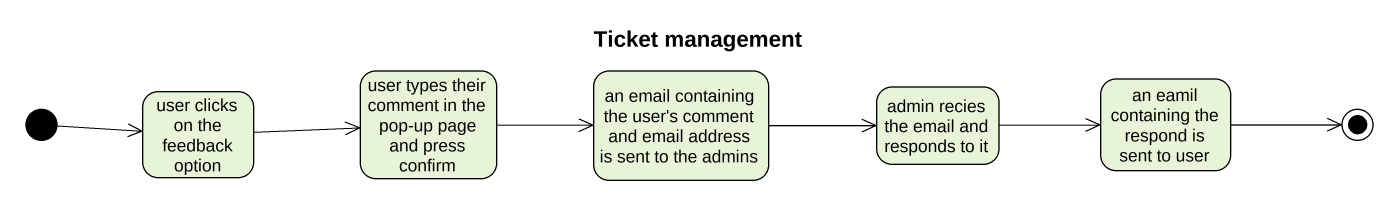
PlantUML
@startuml
title Ticket management
hide empty description
state "user clicks on the feedback option" as user_clicks_on_the_feedback
state "user types their comment in the pop-up page and press confirm" as user_types_their_comment_in
state "an email containing the user's comment and email address is sent to the admins" as an_email_containing_the
state "admin recies the email and responds to it" as admin_recies_the_email_and
state "an eamil containing the respond is sent to user" as an_eamil_containing_the
[*] -right-> user_clicks_on_the_feedback
user_clicks_on_the_feedback -right-> user_types_their_comment_in
user_types_their_comment_in -right-> an_email_containing_the
an_email_containing_the -right-> admin_recies_the_email_and
admin_recies_the_email_and -right-> an_eamil_containing_the
an_eamil_containing_the -right-> [*]
@enduml
